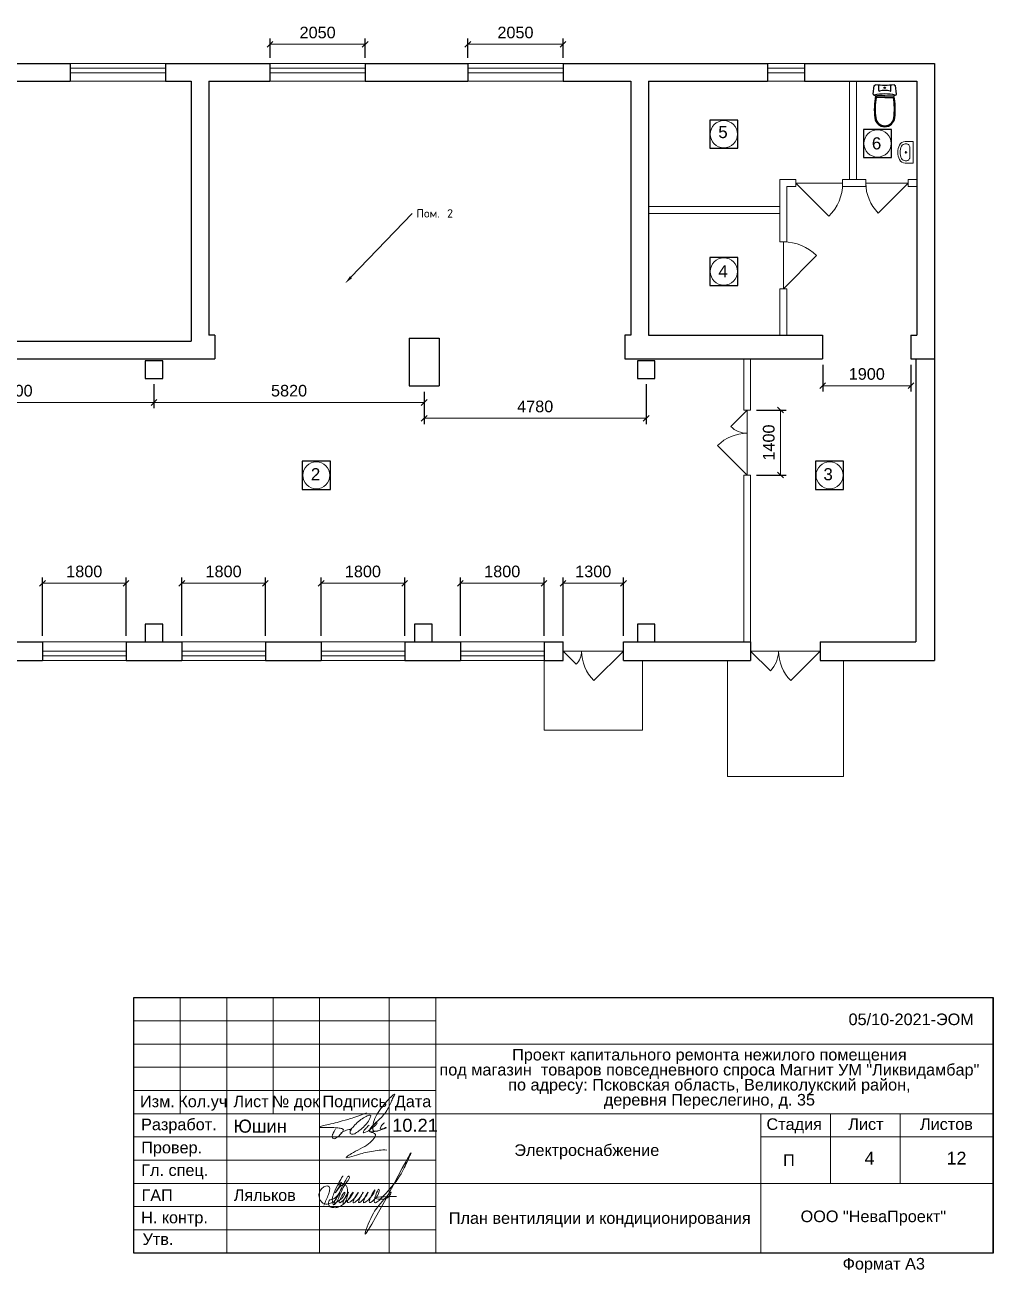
# Model space of a CAD drawing. Header units: metres. Extents: x 0 to 40.5, y 0.1 to 26.9.
# Drawn here: x 19.65 to 40.49, y 0.07 to 26.94 of the extents above; entities that cross this region are included whole.
import ezdxf
from ezdxf import colors
from ezdxf.entities.mleader import LeaderData, LeaderLine
from ezdxf.enums import TextEntityAlignment as Align
from ezdxf.math import Vec2, Vec3

# ---------------------------------------------------------------- set-up
doc = ezdxf.new("R2010")
doc.units = ezdxf.units.M
doc.header["$MEASUREMENT"] = 0
doc.layers.get('DEFPOINTS').update_dxf_attribs({"lineweight": 0})
for name, color, linetype, lineweight in [('Level 1', 7, 'Continuous', 0), ('Level 4', 7, 'Continuous', 0), ('Level 63', 7, 'Continuous', 0)]:
    doc.layers.add(name, color=color, linetype=linetype, lineweight=lineweight)
doc.layers.add('YOLO_STAMP', color=1, linetype='Continuous')
doc.layers.add('YOLO_TABLE', color=1, linetype='Continuous')
doc.styles.add('GOST 2.304', font='CS_Gost2304.shx')
doc.styles.get("Standard").update_dxf_attribs({"font": 'txt.shx'})
doc.styles.add('Style-Arial', font='arial.ttf')
doc.dimstyles.get("Standard").update_dxf_attribs({"dimtxt": 0.18, "dimasz": 0.18, "dimexe": 0.18, "dimexo": 0.0625, "dimgap": 0.09, "dimtad": 0, "dimtih": 1, "dimtoh": 1, "dimdec": 4, "dimzin": 0, "dimdsep": 46, "dimtxsty": 'Standard', "dimcen": 0.09, "dimadec": 0, "dimazin": 0, "dimtfac": 1, "dimtdec": 4, "dimtofl": 0, "dimtmove": 0, "dimatfit": 3, "dimfxl": 1, "dimtolj": 1, "dimtzin": 0, "dimarcsym": 0})

# ---------------------------------------------------------------- blocks, each defined once
blk = doc.blocks.new('ун2')
for p, q in [((-0.131, -0.114), (-0.131, 0.006)), ((0.131, -0.114), (0.131, 0.006)), ((-0.25, -0.194), (-0.229, -0.012)), ((0, -0.266), (-0.184, -0.266)), ((0, -0.235), (-0.168, -0.235)), ((0, -0.235), (0.168, -0.235)), ((0, -0.266), (0.184, -0.266)), ((0.25, -0.194), (0.229, -0.012))]:
    blk.add_line(p, q)
blk.add_circle((0, -0.058), 0.0157)
for centre, radius, start, end in [((-0.225, 0.014), 0.0259, 262.0147, 1.5137), ((0, 1.373), 1.373, 261.6431, 278.3569), ((0.225, 0.014), 0.0258, 178.1572, 278.1058), ((-0.226, -0.192), 0.0242, 185.3126, 270.5398), ((0, -1.267), 1.076, 77.8721, 102.1279), ((1.292, -0.524), 1.518, 168.8327, 186.9654), ((-0.169, -0.152), 0.0829, 229.7034, 270.7895), ((1.29, -0.524), 1.497, 170.087, 187.0749), ((-0.115, -0.115), 0.0166, 175.2998, 270.088), ((0, -0.594), 0.477, 76.0614, 103.9386), ((0.115, -0.115), 0.0166, 269.912, 4.7002), ((0.169, -0.152), 0.0829, 269.2105, 310.2966), ((-1.29, -0.524), 1.497, 352.9251, 9.913), ((-1.292, -0.524), 1.518, 353.0346, 11.1673), ((0.226, -0.192), 0.0242, 269.4602, 354.6874), ((0, -0.679), 0.217, 187.7539, 269.9084), ((0, -0.679), 0.198, 188.5249, 269.9084), ((0, -0.679), 0.198, 270.0916, 351.4751), ((0, -0.679), 0.217, 270.0916, 352.2461)]:
    blk.add_arc(centre, radius, start, end)
blk = doc.blocks.new('SINK10')
at = {"layer": 'Level 4', "color": 7, "linetype": 'Continuous', "lineweight": 0}
for p, q in [((-23, 0), (-23, -16.8)), ((23, 0), (-23, 0)), ((23, 0), (23, -16.8)), ((-17.9, -12.3), (-18, -13.4)), ((-18, -13.4), (-18, -16.8)), ((-17.5, -11.2), (-17.9, -12.3)), ((-16.8, -10.1), (-17.5, -11.2)), ((-15.9, -9.2), (-16.8, -10.1)), ((-14.8, -8.3), (-15.9, -9.2)), ((-13.6, -7.7), (-14.8, -8.3)), ((-12.2, -7.2), (-13.6, -7.7)), ((-10.7, -6.9), (-12.2, -7.2)), ((-9.1, -6.8), (-10.7, -6.9)), ((-9.1, -6.8), (-9.1, -6.8)), ((9.1, -6.8), (-9.1, -6.8)), ((9.1, -6.8), (9.1, -6.8)), ((10.7, -6.9), (9.1, -6.8)), ((12.2, -7.2), (10.7, -6.9)), ((13.6, -7.7), (12.2, -7.2)), ((14.8, -8.3), (13.6, -7.7)), ((15.9, -9.2), (14.8, -8.3)), ((16.8, -10.1), (15.9, -9.2)), ((17.5, -11.2), (16.8, -10.1)), ((17.9, -12.3), (17.5, -11.2)), ((18, -13.4), (17.9, -12.3)), ((18, -13.4), (18, -16.8))]:
    blk.add_line(p, q, dxfattribs=at)
for centre, radius, start, end in [((-9.1, -16.8), 13.9, 180, 241.5254), ((-9.1, -16.8), 8.89, 180, 241.5254), ((0, 0), 28, 241.5254, 298.4746), ((0, -15.2), 1.75, 0, 360), ((9.1, -16.8), 8.89, 298.4746, 360), ((9.1, -16.8), 13.9, 298.4746, 360), ((0, 0), 33, 241.5254, 298.4746)]:
    blk.add_arc(centre, radius, start, end, dxfattribs=at)
blk = doc.blocks.new('_Oblique')
at = {"color": 0, "linetype": 'ByBlock', "lineweight": -2}
blk.add_line((0.5, 0.5), (-0.5, -0.5), dxfattribs=at)
blk = doc.blocks.new('*D154')
at = {"color": 0, "lineweight": -2, "transparency": 16777216}
for p, q in [((20.026, 13.785), (20.026, 15.045)), ((21.826, 13.785), (21.826, 15.045))]:
    blk.add_line(p, q, dxfattribs=at)
at = {"color": 5, "lineweight": 0, "transparency": 16777216}
blk.add_line((20.026, 14.92), (21.826, 14.92), dxfattribs=at)
at = {"layer": 'DEFPOINTS', "color": 0, "transparency": 16777216}
for p in [(21.826, 14.92), (20.026, 13.66), (21.826, 13.66)]:
    blk.add_point(p, dxfattribs=at)
at = {"color": 5, "lineweight": 0, "transparency": 16777216, "xscale": 0.125, "yscale": 0.125, "zscale": 0.125, "rotation": 180}
blk.add_blockref('_Oblique', (20.026, 14.92), dxfattribs=at)
at = {"color": 5, "lineweight": 0, "transparency": 16777216, "xscale": 0.125, "yscale": 0.125, "zscale": 0.125}
blk.add_blockref('_Oblique', (21.826, 14.92), dxfattribs=at)
at = {"color": 0, "transparency": 16777216, "insert": (20.926, 15.173), "char_height": 0.25, "attachment_point": 5, "style": 'Style-Arial'}
blk.add_mtext('1800', dxfattribs=at)
blk = doc.blocks.new('TerminatorOpen')
at = {"color": 0, "linetype": 'ByBlock', "lineweight": -2}
for q in [(-1, 0.5), (-1, 0), (-1, -0.5)]:
    blk.add_line((0, 0), q, dxfattribs=at)
blk = doc.blocks.new('*D155')
at = {"color": 0, "lineweight": -2, "transparency": 16777216}
for p, q in [((23.026, 13.785), (23.026, 15.045)), ((24.826, 13.785), (24.826, 15.045))]:
    blk.add_line(p, q, dxfattribs=at)
at = {"color": 5, "lineweight": 0, "transparency": 16777216}
blk.add_line((23.026, 14.92), (24.826, 14.92), dxfattribs=at)
at = {"layer": 'DEFPOINTS', "color": 0, "transparency": 16777216}
for p in [(24.826, 14.92), (23.026, 13.66), (24.826, 13.66)]:
    blk.add_point(p, dxfattribs=at)
at = {"color": 5, "lineweight": 0, "transparency": 16777216, "xscale": 0.125, "yscale": 0.125, "zscale": 0.125, "rotation": 180}
blk.add_blockref('_Oblique', (23.026, 14.92), dxfattribs=at)
at = {"color": 5, "lineweight": 0, "transparency": 16777216, "xscale": 0.125, "yscale": 0.125, "zscale": 0.125}
blk.add_blockref('_Oblique', (24.826, 14.92), dxfattribs=at)
at = {"color": 0, "transparency": 16777216, "insert": (23.926, 15.173), "char_height": 0.25, "attachment_point": 5, "style": 'Style-Arial'}
blk.add_mtext('1800', dxfattribs=at)
blk = doc.blocks.new('*D156')
at = {"color": 0, "lineweight": -2, "transparency": 16777216}
for p, q in [((26.026, 13.785), (26.026, 15.045)), ((27.826, 13.785), (27.826, 15.045))]:
    blk.add_line(p, q, dxfattribs=at)
at = {"color": 5, "lineweight": 0, "transparency": 16777216}
blk.add_line((26.026, 14.92), (27.826, 14.92), dxfattribs=at)
at = {"layer": 'DEFPOINTS', "color": 0, "transparency": 16777216}
for p in [(27.826, 14.92), (26.026, 13.66), (27.826, 13.66)]:
    blk.add_point(p, dxfattribs=at)
at = {"color": 5, "lineweight": 0, "transparency": 16777216, "xscale": 0.125, "yscale": 0.125, "zscale": 0.125, "rotation": 180}
blk.add_blockref('_Oblique', (26.026, 14.92), dxfattribs=at)
at = {"color": 5, "lineweight": 0, "transparency": 16777216, "xscale": 0.125, "yscale": 0.125, "zscale": 0.125}
blk.add_blockref('_Oblique', (27.826, 14.92), dxfattribs=at)
at = {"color": 0, "transparency": 16777216, "insert": (26.926, 15.173), "char_height": 0.25, "attachment_point": 5, "style": 'Style-Arial'}
blk.add_mtext('1800', dxfattribs=at)
blk = doc.blocks.new('*D157')
at = {"color": 0, "lineweight": -2, "transparency": 16777216}
for p, q in [((29.026, 13.785), (29.026, 15.045)), ((30.826, 13.785), (30.826, 15.045))]:
    blk.add_line(p, q, dxfattribs=at)
at = {"color": 5, "lineweight": 0, "transparency": 16777216}
blk.add_line((29.026, 14.92), (30.826, 14.92), dxfattribs=at)
at = {"layer": 'DEFPOINTS', "color": 0, "transparency": 16777216}
for p in [(30.826, 14.92), (29.026, 13.66), (30.826, 13.66)]:
    blk.add_point(p, dxfattribs=at)
at = {"color": 5, "lineweight": 0, "transparency": 16777216, "xscale": 0.125, "yscale": 0.125, "zscale": 0.125, "rotation": 180}
blk.add_blockref('_Oblique', (29.026, 14.92), dxfattribs=at)
at = {"color": 5, "lineweight": 0, "transparency": 16777216, "xscale": 0.125, "yscale": 0.125, "zscale": 0.125}
blk.add_blockref('_Oblique', (30.826, 14.92), dxfattribs=at)
at = {"color": 0, "transparency": 16777216, "insert": (29.926, 15.173), "char_height": 0.25, "attachment_point": 5, "style": 'Style-Arial'}
blk.add_mtext('1800', dxfattribs=at)
blk = doc.blocks.new('*D158')
at = {"color": 0, "lineweight": -2, "transparency": 16777216}
for p, q in [((31.236, 13.785), (31.236, 15.045)), ((32.536, 13.785), (32.536, 15.045))]:
    blk.add_line(p, q, dxfattribs=at)
at = {"color": 5, "lineweight": 0, "transparency": 16777216}
blk.add_line((31.236, 14.92), (32.536, 14.92), dxfattribs=at)
at = {"layer": 'DEFPOINTS', "color": 0, "transparency": 16777216}
for p in [(32.536, 14.92), (31.236, 13.66), (32.536, 13.66)]:
    blk.add_point(p, dxfattribs=at)
at = {"color": 5, "lineweight": 0, "transparency": 16777216, "xscale": 0.125, "yscale": 0.125, "zscale": 0.125, "rotation": 180}
blk.add_blockref('_Oblique', (31.236, 14.92), dxfattribs=at)
at = {"color": 5, "lineweight": 0, "transparency": 16777216, "xscale": 0.125, "yscale": 0.125, "zscale": 0.125}
blk.add_blockref('_Oblique', (32.536, 14.92), dxfattribs=at)
at = {"color": 0, "transparency": 16777216, "insert": (31.886, 15.173), "char_height": 0.25, "attachment_point": 5, "style": 'Style-Arial'}
blk.add_mtext('1300', dxfattribs=at)
blk = doc.blocks.new('*D159')
at = {"color": 0, "lineweight": -2, "transparency": 16777216}
for p, q in [((33.026, 19.205), (33.026, 18.348)), ((28.246, 19.045), (28.246, 18.348))]:
    blk.add_line(p, q, dxfattribs=at)
at = {"color": 5, "lineweight": 0, "transparency": 16777216}
blk.add_line((28.246, 18.473), (33.026, 18.473), dxfattribs=at)
at = {"layer": 'DEFPOINTS', "color": 0, "transparency": 16777216}
for p in [(28.246, 19.17), (33.026, 19.33), (33.026, 18.473)]:
    blk.add_point(p, dxfattribs=at)
at = {"color": 5, "lineweight": 0, "transparency": 16777216, "xscale": 0.125, "yscale": 0.125, "zscale": 0.125, "rotation": 180}
blk.add_blockref('_Oblique', (28.246, 18.473), dxfattribs=at)
at = {"color": 5, "lineweight": 0, "transparency": 16777216, "xscale": 0.125, "yscale": 0.125, "zscale": 0.125}
blk.add_blockref('_Oblique', (33.026, 18.473), dxfattribs=at)
at = {"color": 0, "transparency": 16777216, "insert": (30.636, 18.726), "char_height": 0.25, "attachment_point": 5, "style": 'Style-Arial'}
blk.add_mtext('4780', dxfattribs=at)
blk = doc.blocks.new('*D160')
at = {"color": 0, "lineweight": -2, "transparency": 16777216}
for p, q in [((35.401, 18.65), (36.043, 18.65)), ((35.401, 17.25), (36.043, 17.25))]:
    blk.add_line(p, q, dxfattribs=at)
at = {"color": 5, "lineweight": 0, "transparency": 16777216}
blk.add_line((35.918, 18.65), (35.918, 17.25), dxfattribs=at)
at = {"layer": 'DEFPOINTS', "color": 0, "transparency": 16777216}
for p in [(35.276, 18.65), (35.276, 17.25), (35.918, 17.25)]:
    blk.add_point(p, dxfattribs=at)
at = {"color": 5, "lineweight": 0, "transparency": 16777216, "xscale": 0.125, "yscale": 0.125, "zscale": 0.125}
for p, rotation in [((35.918, 18.65), 90), ((35.918, 17.25), 270)]:
    blk.add_blockref('_Oblique', p, dxfattribs=dict(at, rotation=rotation))
at = {"color": 0, "transparency": 16777216, "insert": (35.666, 17.95), "char_height": 0.25, "attachment_point": 5, "rotation": 90, "style": 'Style-Arial'}
blk.add_mtext('1400', dxfattribs=at)
blk = doc.blocks.new('*D161')
at = {"color": 0, "lineweight": -2, "transparency": 16777216}
for p, q in [((36.826, 19.625), (36.826, 19.048)), ((38.726, 19.625), (38.726, 19.048))]:
    blk.add_line(p, q, dxfattribs=at)
at = {"color": 5, "lineweight": 0, "transparency": 16777216}
blk.add_line((36.826, 19.173), (38.726, 19.173), dxfattribs=at)
at = {"layer": 'DEFPOINTS', "color": 0, "transparency": 16777216}
for p in [(36.826, 19.75), (38.726, 19.75), (38.726, 19.173)]:
    blk.add_point(p, dxfattribs=at)
at = {"color": 5, "lineweight": 0, "transparency": 16777216, "xscale": 0.125, "yscale": 0.125, "zscale": 0.125, "rotation": 180}
blk.add_blockref('_Oblique', (36.826, 19.173), dxfattribs=at)
at = {"color": 5, "lineweight": 0, "transparency": 16777216, "xscale": 0.125, "yscale": 0.125, "zscale": 0.125}
blk.add_blockref('_Oblique', (38.726, 19.173), dxfattribs=at)
at = {"color": 0, "transparency": 16777216, "insert": (37.776, 19.425), "char_height": 0.25, "attachment_point": 5, "style": 'Style-Arial'}
blk.add_mtext('1900', dxfattribs=at)
blk = doc.blocks.new('*D162')
at = {"color": 0, "lineweight": -2, "transparency": 16777216}
for p, q in [((29.186, 26.235), (29.186, 26.649)), ((31.236, 26.235), (31.236, 26.649))]:
    blk.add_line(p, q, dxfattribs=at)
at = {"color": 5, "lineweight": 0, "transparency": 16777216}
blk.add_line((29.186, 26.524), (31.236, 26.524), dxfattribs=at)
at = {"layer": 'DEFPOINTS', "color": 0, "transparency": 16777216}
for p in [(31.236, 26.524), (29.186, 26.11), (31.236, 26.11)]:
    blk.add_point(p, dxfattribs=at)
at = {"color": 5, "lineweight": 0, "transparency": 16777216, "xscale": 0.125, "yscale": 0.125, "zscale": 0.125, "rotation": 180}
blk.add_blockref('_Oblique', (29.186, 26.524), dxfattribs=at)
at = {"color": 5, "lineweight": 0, "transparency": 16777216, "xscale": 0.125, "yscale": 0.125, "zscale": 0.125}
blk.add_blockref('_Oblique', (31.236, 26.524), dxfattribs=at)
at = {"color": 0, "transparency": 16777216, "insert": (30.211, 26.777), "char_height": 0.25, "attachment_point": 5, "style": 'Style-Arial'}
blk.add_mtext('2050', dxfattribs=at)
blk = doc.blocks.new('*D163')
at = {"color": 0, "lineweight": -2, "transparency": 16777216}
for p, q in [((24.926, 26.235), (24.926, 26.649)), ((26.976, 26.235), (26.976, 26.649))]:
    blk.add_line(p, q, dxfattribs=at)
at = {"color": 5, "lineweight": 0, "transparency": 16777216}
blk.add_line((24.926, 26.524), (26.976, 26.524), dxfattribs=at)
at = {"layer": 'DEFPOINTS', "color": 0, "transparency": 16777216}
for p in [(26.976, 26.524), (24.926, 26.11), (26.976, 26.11)]:
    blk.add_point(p, dxfattribs=at)
at = {"color": 5, "lineweight": 0, "transparency": 16777216, "xscale": 0.125, "yscale": 0.125, "zscale": 0.125, "rotation": 180}
blk.add_blockref('_Oblique', (24.926, 26.524), dxfattribs=at)
at = {"color": 5, "lineweight": 0, "transparency": 16777216, "xscale": 0.125, "yscale": 0.125, "zscale": 0.125}
blk.add_blockref('_Oblique', (26.976, 26.524), dxfattribs=at)
at = {"color": 0, "transparency": 16777216, "insert": (25.951, 26.777), "char_height": 0.25, "attachment_point": 5, "style": 'Style-Arial'}
blk.add_mtext('2050', dxfattribs=at)
blk = doc.blocks.new('*D165')
at = {"color": 0, "lineweight": -2, "transparency": 16777216}
for p, q in [((16.426, 19.205), (16.426, 18.687)), ((22.426, 19.205), (22.426, 18.687))]:
    blk.add_line(p, q, dxfattribs=at)
at = {"color": 5, "lineweight": 0, "transparency": 16777216}
blk.add_line((16.426, 18.812), (22.426, 18.812), dxfattribs=at)
at = {"layer": 'DEFPOINTS', "color": 0, "transparency": 16777216}
for p in [(16.426, 19.33), (22.426, 19.33), (22.426, 18.812)]:
    blk.add_point(p, dxfattribs=at)
at = {"color": 5, "lineweight": 0, "transparency": 16777216, "xscale": 0.125, "yscale": 0.125, "zscale": 0.125, "rotation": 180}
blk.add_blockref('_Oblique', (16.426, 18.812), dxfattribs=at)
at = {"color": 5, "lineweight": 0, "transparency": 16777216, "xscale": 0.125, "yscale": 0.125, "zscale": 0.125}
blk.add_blockref('_Oblique', (22.426, 18.812), dxfattribs=at)
at = {"color": 0, "transparency": 16777216, "insert": (19.426, 19.065), "char_height": 0.25, "attachment_point": 5, "style": 'Style-Arial'}
blk.add_mtext('6000', dxfattribs=at)
blk = doc.blocks.new('*D166')
at = {"color": 0, "lineweight": -2, "transparency": 16777216}
for p, q in [((22.426, 19.205), (22.426, 18.687)), ((28.246, 19.045), (28.246, 18.687))]:
    blk.add_line(p, q, dxfattribs=at)
at = {"color": 5, "lineweight": 0, "transparency": 16777216}
blk.add_line((22.426, 18.812), (28.246, 18.812), dxfattribs=at)
at = {"layer": 'DEFPOINTS', "color": 0, "transparency": 16777216}
for p in [(22.426, 19.33), (28.246, 19.17), (28.246, 18.812)]:
    blk.add_point(p, dxfattribs=at)
at = {"color": 5, "lineweight": 0, "transparency": 16777216, "xscale": 0.125, "yscale": 0.125, "zscale": 0.125, "rotation": 180}
blk.add_blockref('_Oblique', (22.426, 18.812), dxfattribs=at)
at = {"color": 5, "lineweight": 0, "transparency": 16777216, "xscale": 0.125, "yscale": 0.125, "zscale": 0.125}
blk.add_blockref('_Oblique', (28.246, 18.812), dxfattribs=at)
at = {"color": 0, "transparency": 16777216, "insert": (25.336, 19.065), "char_height": 0.25, "attachment_point": 5, "style": 'Style-Arial'}
blk.add_mtext('5820', dxfattribs=at)

msp = doc.modelspace()

# ---------------------------------------------------------------- linework, layer by layer
at = {"color": 7, "linetype": 'Continuous', "lineweight": 30}
for p, q in [((19.33555033, 26.10994886), (20.62339446, 26.10994886)), ((20.62339446, 26.10994886), (20.62339446, 25.72994886)), ((22.67555033, 26.10994886), (22.67555033, 25.72994886)), ((22.67555033, 26.10994886), (24.92555033, 26.10994886)), ((24.92555033, 26.10994886), (24.92555033, 25.72994886)), ((26.97555033, 26.10994886), (26.97555033, 25.72994886)), ((26.97555033, 26.10994886), (29.18555033, 26.10994886)), ((29.18555033, 26.10994886), (29.18555033, 25.72994886)), ((31.23555033, 26.10994886), (31.23555033, 25.72994886)), ((31.23555033, 26.10994886), (35.63555033, 26.10994886)), ((35.63555033, 26.10994886), (35.63555033, 25.72994886)), ((36.43555033, 26.10994886), (36.43555033, 25.72994886)), ((36.43555033, 26.10994886), (39.23555033, 26.10994886)), ((39.23555033, 26.10994886), (39.23555033, 19.74994886)), ((19.33555033, 25.72994886), (20.62339446, 25.72994886)), ((22.67555033, 25.72994886), (23.22555033, 25.72994886)), ((23.22555033, 25.72994886), (23.22555033, 20.12994886)), ((23.60555033, 25.72994886), (23.60555033, 20.25994886)), ((23.60555033, 25.72994886), (24.92555033, 25.72994886)), ((26.97555033, 25.72994886), (29.18555033, 25.72994886)), ((31.23555033, 25.72994886), (32.69555033, 25.72994886)), ((32.69555033, 25.72994886), (32.69555033, 20.25994886)), ((33.07555033, 25.72994886), (33.07555033, 20.25994886)), ((33.07555033, 25.72994886), (35.63555033, 25.72994886)), ((36.43555033, 25.72994886), (38.85555033, 25.72994886)), ((38.85555033, 25.72994886), (38.85555033, 20.25994886)), ((23.73555033, 20.25994886), (23.60555033, 20.25994886)), ((23.73555033, 20.25994886), (23.73555033, 19.74994886)), ((27.92555033, 20.19994886), (27.92555033, 19.16994886)), ((27.92555033, 20.19994886), (28.56555033, 20.19994886)), ((28.56555033, 20.19994886), (28.56555033, 19.16994886)), ((32.56555033, 20.25994886), (32.56555033, 19.74994886)), ((32.69555033, 20.25994886), (32.56555033, 20.25994886)), ((33.07555033, 20.25994886), (35.76555033, 20.25994886)), ((35.76555033, 20.25994886), (36.82555033, 20.25994886)), ((36.82555033, 20.25994886), (36.82555033, 19.74994886)), ((38.72555033, 20.25994886), (38.72555033, 19.74994886)), ((38.72555033, 20.25994886), (38.85555033, 20.25994886)), ((10.17555033, 20.12994886), (22.02555033, 20.12994886)), ((22.02555033, 20.12994886), (23.22555033, 20.12994886)), ((11.17555033, 19.74994886), (23.73555033, 19.74994886)), ((32.56555033, 19.74994886), (35.76555033, 19.74994886)), ((35.76555033, 19.74994886), (36.82555033, 19.74994886)), ((38.72555033, 19.74994886), (39.23555033, 19.74994886)), ((38.83555033, 19.74994886), (38.83555033, 13.65994886)), ((39.23555033, 19.74994886), (39.23555033, 13.25994886)), ((27.92555033, 19.16994886), (28.56555033, 19.16994886)), ((18.82555033, 13.65994886), (20.02555033, 13.65994886)), ((20.02555033, 13.65994886), (20.02555033, 13.25994886)), ((21.82555033, 13.65994886), (21.82555033, 13.25994886)), ((21.82555033, 13.65994886), (23.02555033, 13.65994886)), ((23.02555033, 13.65994886), (23.02555033, 13.25994886)), ((24.82555033, 13.65994886), (24.82555033, 13.25994886)), ((24.82555033, 13.65994886), (26.02555033, 13.65994886)), ((26.02555033, 13.65994886), (26.02555033, 13.25994886)), ((27.82555033, 13.65994886), (27.82555033, 13.25994886)), ((27.82555033, 13.65994886), (29.02555033, 13.65994886)), ((29.02555033, 13.65994886), (29.02555033, 13.25994886)), ((30.82555033, 13.65994886), (30.82555033, 13.25994886)), ((30.82555033, 13.65994886), (31.23555033, 13.65994886)), ((31.23555033, 13.25994886), (31.23555033, 13.65994886)), ((32.53555033, 13.25994886), (32.53555033, 13.65994886)), ((32.53555033, 13.65994886), (35.27555033, 13.65994886)), ((35.27555033, 13.65994886), (35.27555033, 13.25994886)), ((36.77555033, 13.65994886), (36.77555033, 13.25994886)), ((36.77555033, 13.65994886), (38.83555033, 13.65994886)), ((18.82555033, 13.25994886), (20.02555033, 13.25994886)), ((21.82555033, 13.25994886), (23.02555033, 13.25994886)), ((24.82555033, 13.25994886), (26.02555033, 13.25994886)), ((27.82555033, 13.25994886), (29.02555033, 13.25994886)), ((30.82555033, 13.25994886), (31.23555033, 13.25994886)), ((32.53555033, 13.25994886), (35.27555033, 13.25994886)), ((36.77555033, 13.25994886), (39.23555033, 13.25994886))]:
    msp.add_line(p, q, dxfattribs=at)
at = {"color": 7, "linetype": 'Continuous', "lineweight": 13}
for p, q in [((20.62339446, 26.10994886), (22.67339446, 26.10994886)), ((24.92555033, 26.10994886), (26.97555033, 26.10994886)), ((29.18555033, 26.10994886), (31.23555033, 26.10994886)), ((22.67339446, 25.72994886), (20.62339446, 25.72994886)), ((26.97555033, 25.72994886), (24.92555033, 25.72994886)), ((31.23555033, 25.72994886), (29.18555033, 25.72994886)), ((37.40555033, 25.72994886), (37.40555033, 23.60994886)), ((37.55555033, 25.72994886), (37.55555033, 23.60994886)), ((35.90555033, 23.60994886), (36.24555033, 23.60994886)), ((35.90555033, 23.60994886), (35.90555033, 22.26994886)), ((36.05555033, 23.45994886), (36.05555033, 22.26994886)), ((36.05555033, 23.45994886), (36.24555033, 23.45994886)), ((36.24555033, 23.60994886), (36.24555033, 23.45994886)), ((37.25555033, 23.60994886), (37.25555033, 23.45994886)), ((37.25555033, 23.60994886), (37.75555033, 23.60994886)), ((37.25555033, 23.45994886), (37.75555033, 23.45994886)), ((37.75555033, 23.60994886), (37.75555033, 23.45994886)), ((38.66555033, 23.60994886), (38.66555033, 23.45994886)), ((38.66555033, 23.60994886), (38.85555033, 23.60994886)), ((38.66555033, 23.45994886), (38.85555033, 23.45994886)), ((33.07555033, 23.02994886), (35.90555033, 23.02994886)), ((33.07555033, 22.87994886), (35.90555033, 22.87994886)), ((35.90555033, 22.26994886), (36.05555033, 22.26994886)), ((35.90555033, 21.25994886), (36.05555033, 21.25994886)), ((35.90555033, 21.25994886), (35.90555033, 20.25994886)), ((36.05555033, 21.25994886), (36.05555033, 20.25994886)), ((35.12555033, 19.74994886), (35.12555033, 18.64994886)), ((35.27555033, 19.74994886), (35.27555033, 18.64994886)), ((35.12555033, 18.64994886), (35.27555033, 18.64994886)), ((35.12555033, 17.24994886), (35.27555033, 17.24994886)), ((35.12555033, 17.24994886), (35.12555033, 13.65994886)), ((35.27555033, 17.24994886), (35.27555033, 13.65994886)), ((20.02555033, 13.65994886), (21.82555033, 13.65994886)), ((23.02555033, 13.65994886), (24.82555033, 13.65994886)), ((26.02555033, 13.65994886), (27.82555033, 13.65994886)), ((29.02555033, 13.65994886), (30.82555033, 13.65994886)), ((21.82555033, 13.25994886), (20.02555033, 13.25994886)), ((24.82555033, 13.25994886), (23.02555033, 13.25994886)), ((27.82555033, 13.25994886), (26.02555033, 13.25994886)), ((30.82555033, 13.25994886), (29.02555033, 13.25994886))]:
    msp.add_line(p, q, dxfattribs=at)
at = {"color": 7, "linetype": 'Continuous', "lineweight": 0}
for p, q in [((20.62339446, 26.00994886), (22.67339446, 26.00994886)), ((20.62339446, 25.90994886), (22.67339446, 25.90994886)), ((24.92555033, 26.00994886), (26.97555033, 26.00994886)), ((24.92555033, 25.90994886), (26.97555033, 25.90994886)), ((29.18555033, 26.00994886), (31.23555033, 26.00994886)), ((29.18555033, 25.90994886), (31.23555033, 25.90994886)), ((37.25555033, 23.53494886), (36.24555033, 23.53494886)), ((36.24555033, 23.53494886), (36.95972818, 22.82077101)), ((37.75555033, 23.53494886), (38.66555033, 23.53494886)), ((38.66555033, 23.53494886), (38.02208316, 22.89148169)), ((35.98055033, 22.26994886), (35.98055033, 21.25994886)), ((36.69472818, 21.97412671), (35.98055033, 21.25994886)), ((35.20055033, 18.64994886), (34.84699694, 18.29639547)), ((35.20055033, 18.64994886), (35.20055033, 17.24994886)), ((34.56415422, 17.88634496), (35.20055033, 17.24994886)), ((21.82555033, 13.45994886), (20.02555033, 13.45994886)), ((24.82555033, 13.45994886), (23.02555033, 13.45994886)), ((27.82555033, 13.45994886), (26.02555033, 13.45994886)), ((30.82555033, 13.45994886), (29.02555033, 13.45994886)), ((31.23555033, 13.45994886), (32.53555033, 13.45994886)), ((31.23555033, 13.45994886), (31.51839304, 13.17710615)), ((32.53555033, 13.45994886), (31.89915422, 12.82355276)), ((35.27555033, 13.45994886), (36.77555033, 13.45994886)), ((35.27555033, 13.45994886), (35.6998144, 13.03568479)), ((36.77555033, 13.45994886), (36.13915422, 12.82355276)), ((21.82555033, 13.35994886), (20.02555033, 13.35994886)), ((24.82555033, 13.35994886), (23.02555033, 13.35994886)), ((27.82555033, 13.35994886), (26.02555033, 13.35994886)), ((30.82555033, 13.35994886), (29.02555033, 13.35994886)), ((30.82555033, 13.25994886), (30.82555033, 11.75994886)), ((32.94555033, 13.25994886), (32.94555033, 11.75994886)), ((34.77555033, 13.25994886), (34.77555033, 11.45994886)), ((37.27555033, 13.25994886), (37.27555033, 11.45994886)), ((30.82555033, 11.75994886), (32.94555033, 11.75994886)), ((34.77555033, 11.45994886), (34.77555033, 10.75994886)), ((37.27555033, 10.75994886), (37.27555033, 11.45994886)), ((34.77555033, 10.75994886), (37.27555033, 10.75994886))]:
    msp.add_line(p, q, dxfattribs=at)
at = {"color": 7, "linetype": 'Continuous', "lineweight": 30, "flags": 128}
for points in [[(22.61555033, 19.70994886), (22.23555033, 19.70994886), (22.23555033, 19.32994886), (22.61555033, 19.32994886), (22.61555033, 19.70994886)], [(33.21555033, 19.70994886), (32.83555033, 19.70994886), (32.83555033, 19.32994886), (33.21555033, 19.32994886), (33.21555033, 19.70994886)], [(22.61555033, 14.03994886), (22.23555033, 14.03994886), (22.23555033, 13.65994886), (22.61555033, 13.65994886), (22.61555033, 14.03994886)], [(28.41555033, 14.03994886), (28.03555033, 14.03994886), (28.03555033, 13.65994886), (28.41555033, 13.65994886), (28.41555033, 14.03994886)], [(33.21555033, 14.03994886), (32.83555033, 14.03994886), (32.83555033, 13.65994886), (33.21555033, 13.65994886), (33.21555033, 14.03994886)]]:
    msp.add_lwpolyline(points, close=True, dxfattribs=at)
for points in [[(40.49444807, 0.49962627), (40.49444807, 5.99962627)], [(40.49444807, 0.49962627), (21.99444807, 0.49962627)]]:
    msp.add_lwpolyline(points)
at = {"color": 7, "linetype": 'Continuous', "lineweight": 13}
for centre in [(34.69808297, 24.58800655), (38.00746421, 24.38929315), (34.69808297, 21.63273981), (25.92372545, 17.24390692), (36.97589613, 17.24390692)]:
    msp.add_circle(centre, 0.29236897, dxfattribs=at)
at = {"color": 7, "linetype": 'Continuous', "lineweight": 0}
for centre, radius, start, end in [((36.24555033, 23.53494886), 1.01, 315, 0), ((38.66555033, 23.53494886), 0.91, 180, 225), ((35.98055033, 21.25994886), 1.01, 45, 90), ((35.20055033, 18.64994886), 0.5, 225, 270), ((35.20055033, 17.24994886), 0.9, 90, 135), ((31.23555033, 13.45994886), 0.4, 315, 360), ((32.53555033, 13.45994886), 0.9, 180, 225), ((35.27555033, 13.45994886), 0.6, 315, 0), ((36.77555033, 13.45994886), 0.9, 180, 225)]:
    msp.add_arc(centre, radius, start, end, dxfattribs=at)
at = {"color": 5, "linetype": 'Continuous', "lineweight": 0}
msp.add_open_spline([(26.08188258, 1.52684124), (26.11986408, 1.60431927), (26.17226589, 1.71121309), (26.20785258, 1.83941154), (26.21875841, 1.90798954), (26.1788846, 1.94791641), (26.11367496, 1.94122323), (26.04897954, 1.8989987), (26.00124243, 1.84087412), (25.97733634, 1.77751241), (25.98051402, 1.71698319), (25.99683659, 1.64921116), (26.03479444, 1.59198671), (26.09394402, 1.55964246), (26.16012794, 1.54643726), (26.22510586, 1.56994381), (26.28228216, 1.59294306), (26.35205802, 1.64592708), (26.39568842, 1.75708571), (26.460354, 1.87850402), (26.51106197, 1.9976522), (26.56938773, 2.07968258), (26.5907662, 2.14140397), (26.63305916, 2.15876251), (26.63572896, 2.11830121), (26.62420883, 2.08259449), (26.50951753, 1.94807935), (26.42934002, 1.7503838), (26.36735712, 1.59244976), (26.2960123, 1.52591346), (26.28013072, 1.56296818), (26.27101675, 1.60070766), (26.26019486, 1.67749468), (26.31581123, 1.82234474), (26.36093907, 1.93951629), (26.58346409, 2.30772038), (26.31677847, 1.86962364), (26.55575165, 2.12676266), (26.23455315, 1.65105602), (26.41533756, 1.92247995), (26.49233876, 1.97671837), (26.57333955, 1.96086562), (26.59400982, 1.88108639), (26.60304024, 1.75465789), (26.56955966, 1.59062036), (26.45098021, 1.51376999), (26.36580453, 1.47441166), (26.28445021, 1.47361816), (26.21295865, 1.49149168), (26.18815978, 1.53745707), (26.18340283, 1.57929918), (26.19482179, 1.65101702), (26.32132255, 1.6421995), (26.53815796, 1.95633269), (26.23087961, 1.50524185), (26.42913432, 1.64363705), (26.50800795, 1.68530209), (26.56678821, 1.89554982), (26.31038529, 1.47195601), (26.55632704, 1.66903583), (26.67219328, 1.92394101), (26.39052908, 1.454394), (26.65159214, 1.66464153), (26.77353049, 1.91171043), (26.48287833, 1.48370939), (26.76025563, 1.66152362), (26.88192003, 1.91549171), (26.60964614, 1.4618177), (26.87062108, 1.67627401), (26.98139735, 1.90103758), (26.704762, 1.41691962), (26.99709955, 1.6989429), (27.06227911, 1.86521867), (26.77797995, 1.37687879), (27.15303669, 1.72410045), (27.20709576, 1.92966261), (26.88972032, 1.3684795), (27.28240099, 1.7265199), (27.27832131, 1.95348687), (27.03778874, 1.36431348), (27.63424246, 2.01059995), (27.74951158, 2.18554542), (28.29534809, 3.3642899), (26.61512662, 0.06657363), (27.14768371, 1.39985205), (27.29857696, 1.55143579), (27.57615714, 1.88652672), (27.45628731, 1.61859061), (26.99481591, 1.70211675), (27.3988199, 1.71208949), (27.64950671, 1.71827764)], degree=3, knots=[0, 0, 0, 0, 0.2562803004, 0.353581312, 0.4067852274, 0.4509473487, 0.5002276184, 0.5895393988, 0.6782425468, 0.7211385678, 0.7897551708, 0.8556216145, 0.9299129522, 0.9867957625, 1.0544819228, 1.1249347001, 1.1891749501, 1.2398657854, 1.3825933375, 1.5339039808, 1.6567075615, 1.7691664286, 1.8332414079, 1.851218006, 1.8770796622, 1.9196269247, 1.9749905349, 2.3900915795, 2.5116275802, 2.5641829799, 2.588529776, 2.6103725408, 2.6862141917, 2.814194141, 3.0416079756, 3.2381323021, 3.4580226679, 3.5421508965, 3.7996953349, 3.9645807325, 4.0502260318, 4.1084560221, 4.1742861716, 4.2715289486, 4.505320374, 4.6141143734, 4.6840662553, 4.7833421699, 4.8580472534, 4.8830769891, 4.9342525301, 4.9874475972, 5.0680312777, 5.2733136203, 5.5282089024, 5.5968653695, 5.8149898961, 5.8618143381, 6.1121489939, 6.2791156457, 6.4197552739, 6.6806654249, 6.8867770651, 7.007329578, 7.257369268, 7.4544233067, 7.5842980085, 7.8300399198, 8.0479562932, 8.1439017789, 8.3831996098, 8.6587396861, 8.6718904569, 8.8879425913, 9.2212961778, 9.2315937896, 9.5021829672, 9.8202573701, 9.8492024353, 10.1200339613, 10.4951518524, 11.0964018751, 11.4167375307, 13.3717374792, 13.8409255782, 14.2082802929, 14.4248558544, 14.5360907922, 14.8080890705, 15.2528296976, 15.2528296976, 15.2528296976, 15.2528296976], dxfattribs=at)
at = {"layer": 'Level 1', "color": 5, "lineweight": 20}
for points in [[(27.43590551, 3.19392349), (27.28371589, 3.13924364), (27.15375622, 3.10506899), (27.14178643, 3.1460787), (27.13665595, 3.22980699), (27.16743644, 3.39555471), (27.28200626, 3.56472013), (27.41196593, 3.73730291), (27.53509578, 3.8691288), (27.59494553, 3.92380865), (27.62572602, 3.92722601), (27.57271558, 3.85033279), (27.53509578, 3.74951701), (27.4803765, 3.62819638), (27.398296, 3.50345838), (27.29569676, 3.38213774), (27.21703711, 3.32233201), (27.16402667, 3.26936102), (27.07339722, 3.17367145), (27.05800738, 3.11899194), (27.10246729, 3.09677823), (27.18967668, 3.07627338), (27.21190663, 3.02671974), (27.12371341, 2.90441707), (26.97938492, 2.79515742), (26.7607049, 2.68589776), (26.59888198, 2.5984901), (26.56389311, 2.5547861), (26.5595193, 2.53730457), (26.80444059, 2.61160117), (26.94439606, 2.65530516), (27.10621898, 2.68589776), (27.28116331, 2.71212023), (27.38175611, 2.72523129), (27.44298623, 2.71649036)], [(26.33874577, 3.17297763), (26.28092699, 3.07319867), (26.27135543, 3.0476935), (26.26603816, 3.0285647), (26.26391141, 2.99455815), (26.27773647, 2.9679903), (26.30326063, 2.9584259), (26.3447366, 2.96692763), (26.43832387, 3.04450548), (26.49362569, 3.11676962), (26.5170223, 3.15609022), (26.47767309, 3.17946971), (26.40854621, 3.19434747), (26.19478454, 3.20391186), (26.09588, 3.20391186), (25.98634013, 3.20072385), (25.99059442, 3.22091531), (26.00761, 3.22516634), (26.46172049, 3.33250006), (26.62620521, 3.38528254), (26.87416108, 3.45918), (27.00466372, 3.52003682)], [(26.45218375, 3.08945317), (26.53127794, 3.13033393), (26.60764542, 3.15486251), (26.65946545, 3.1630386), (26.67582962, 3.1630386), (26.77947047, 3.29113169), (26.88038383, 3.37289354), (27.00584384, 3.44920421), (27.07130134, 3.4737328), (27.0985755, 3.46828196), (27.09584801, 3.43557729), (27.0303905, 3.30203336), (26.94038634, 3.21209577), (26.83674628, 3.12488343), (26.74401462, 3.0567485), (26.69219459, 3.0567485), (26.66219294, 3.05947409), (26.64582876, 3.08672793), (26.65401046, 3.1412356), (26.67855712, 3.16576418)], [(27.05766466, 3.25025094), (27.02256577, 3.21731863), (26.99585912, 3.18636126), (26.96594691, 3.1575391), (26.94564979, 3.12658174), (26.93283072, 3.10096223), (26.93603549, 3.09028718), (26.95205932, 3.08708487), (27.01615624, 3.11483959), (27.06895693, 3.14519297), (27.17824827, 3.23256184), (27.23289394, 3.28170715), (27.2438237, 3.30900998), (27.19737477, 3.29535856), (27.14546134, 3.24075289), (27.09901241, 3.19433794), (27.07715366, 3.16430475), (27.07168918, 3.11789014), (27.0853504, 3.10150837), (27.18098051, 3.11515979), (27.23562697, 3.1233505), (27.30939835, 3.15065334), (27.39683173, 3.17795617), (27.44054843, 3.21345006), (27.39409949, 3.18614723), (27.32032732, 3.16430475), (27.29573713, 3.16430475), (27.30393386, 3.21618041), (27.37224154, 3.29808892), (27.39409949, 3.30354928)]]:
    msp.add_open_spline(points, degree=3, dxfattribs=at)
at = {"layer": 'Level 63', "color": 7, "linetype": 'Continuous', "lineweight": 13}
for p, q in [((36.43555033, 26.10994886), (35.63555033, 26.10994886)), ((35.63555033, 25.72994886), (36.43555033, 25.72994886)), ((21.99444807, 5.99962627), (40.49444807, 5.99962627)), ((21.99444807, 5.99962627), (21.99444807, 0.49962627)), ((22.99444807, 5.99962627), (22.99444807, 3.49962627)), ((23.99444807, 5.99962627), (23.99444807, 0.49962627)), ((24.99444807, 5.99962627), (24.99444807, 3.49962627)), ((25.99444807, 5.99962627), (25.99444807, 0.49962627)), ((27.49444807, 5.99962627), (27.49444807, 0.49962627)), ((28.49444807, 5.99962627), (28.49444807, 0.49962627)), ((28.49444807, 4.99962627), (40.49444807, 4.99962627)), ((21.99444807, 3.99962627), (28.49444807, 3.99962627)), ((21.99444807, 3.49962627), (28.49444807, 3.49962627)), ((28.49444807, 3.49962627), (40.49444807, 3.49962627)), ((35.49444807, 2.99962627), (40.49444807, 2.99962627)), ((28.49444807, 1.99962627), (40.49444807, 1.99962627))]:
    msp.add_line(p, q, dxfattribs=at)
at = {"layer": 'Level 63', "color": 7, "linetype": 'Continuous', "lineweight": 0}
for p, q in [((36.43555033, 26.00994886), (35.63555033, 26.00994886)), ((36.43555033, 25.90994886), (35.63555033, 25.90994886)), ((21.99444807, 5.49962627), (28.49444807, 5.49962627)), ((21.99444807, 4.99962627), (28.49444807, 4.99962627)), ((21.99444807, 4.49962627), (28.49444807, 4.49962627)), ((21.99444807, 2.99962627), (28.49444807, 2.99962627)), ((21.99444807, 2.49962627), (28.49444807, 2.49962627)), ((21.99444807, 1.99962627), (28.49444807, 1.99962627)), ((21.99444807, 1.49962627), (28.49444807, 1.49962627)), ((21.99444807, 0.99962627), (28.49444807, 0.99962627))]:
    msp.add_line(p, q, dxfattribs=at)
at = {"layer": 'Level 63', "color": 7, "linetype": 'Continuous', "lineweight": 13, "flags": 128}
for points in [[(35.49444807, 3.49962627), (35.49444807, 0.49962627)], [(36.99444807, 3.49962627), (36.99444807, 1.99962627)], [(38.49444807, 3.49962627), (38.49444807, 1.99962627)]]:
    msp.add_lwpolyline(points, dxfattribs=at)
at = {"layer": 'YOLO_STAMP'}
msp.add_lwpolyline([(21.99444807, 5.99962627), (40.49444807, 5.99962627), (40.49444807, 0.49962627), (21.99444807, 0.49962627)], close=True, dxfattribs=at)
at = {"layer": 'YOLO_TABLE'}
for points in [[(34.3959327, 24.28585628), (35.00023324, 24.28585628), (35.00023324, 24.89015682), (34.3959327, 24.89015682)], [(37.70531394, 24.08714289), (38.30961448, 24.08714289), (38.30961448, 24.69144342), (37.70531394, 24.69144342)], [(34.3959327, 21.33058954), (35.00023324, 21.33058954), (35.00023324, 21.93489008), (34.3959327, 21.93489008)], [(25.62157518, 16.94175665), (26.22587571, 16.94175665), (26.22587571, 17.54605719), (25.62157518, 17.54605719)], [(36.67374586, 16.94175665), (37.27804639, 16.94175665), (37.27804639, 17.54605719), (36.67374586, 17.54605719)]]:
    msp.add_lwpolyline(points, close=True, dxfattribs=at)

# ---------------------------------------------------------------- block references
msp.add_blockref('ун2', (38.16381191, 25.64685079))
at = {"layer": 'Level 4', "color": 7, "linetype": 'Continuous', "lineweight": 0, "xscale": 0.01, "yscale": 0.01, "zscale": 0.01, "rotation": 270}
msp.add_blockref('SINK10', (38.77221518, 24.19836785), dxfattribs=at)

# ---------------------------------------------------------------- texts
at = {"color": 7, "linetype": 'Continuous', "lineweight": 0, "style": 'Style-Arial'}
for s, p in [('5', (34.6791461, 24.63511916)), ('6', (37.98708336, 24.39188858)), ('4', (34.68013696, 21.63746658)), ('2', (25.90755009, 17.268179)), ('3', (36.94360425, 17.268179))]:
    msp.add_text(s, height=0.26, dxfattribs=at).set_placement(p, align=Align.MIDDLE_CENTER)
at = {"color": 7, "linetype": 'Continuous', "lineweight": 13, "style": 'Style-Arial'}
msp.add_text('Юшин', height=0.281459375, dxfattribs=at).set_placement((24.71306927, 3.23132856), align=Align.MIDDLE_CENTER)
at = {"color": 7, "linetype": 'Continuous', "lineweight": 0, "style": 'Style-Arial'}
msp.add_text('П', height=0.25, dxfattribs=at).set_placement((35.9736451, 2.62133672), align=Align.TOP_LEFT)
msp.add_text('Ляльков', height=0.25, dxfattribs=at).set_placement((24.14450464, 1.74562277), align=Align.MIDDLE_LEFT)
at = {"color": 7, "linetype": 'Continuous', "lineweight": 0, "char_height": 0.25, "attachment_point": 5, "line_spacing_factor": 0.776524, "style": 'Style-Arial'}
for s, insert in [('\\pt11.75;Проект капитального ремонта нежилого помещения \\Pпод магазин  товаров повседневного спроса Магнит УМ "Ликвидамбар"\\Pпо адресу: Псковская область, Великолукский район, \\Pдеревня Переслегино, д. 35', (34.38707254, 4.24746006)), ('Электроснабжение', (31.74735763, 2.67699463))]:
    msp.add_mtext(s, dxfattribs=dict(at, insert=insert))
at = {"color": 7, "linetype": 'Continuous', "lineweight": 30, "insert": (27.55624384, 3.39082348), "char_height": 0.2814593751, "attachment_point": 1, "line_spacing_factor": 0.72, "style": 'GOST 2.304'}
msp.add_mtext('{\\fArial|b0|i0|c204|p39;10\\fArial|b0|i0|c0|p39;.21}', dxfattribs=at)
at = {"color": 7, "linetype": 'Continuous', "lineweight": 13, "insert": (32.02649531, 1.37770548), "char_height": 0.25, "attachment_point": 2, "line_spacing_factor": 0.776524, "style": 'Style-Arial'}
msp.add_mtext('План вентиляции и кондиционирования', dxfattribs=at)
at = {"layer": 'Level 1', "color": 7, "linetype": 'Continuous', "lineweight": 13, "style": 'Style-Arial'}
for s, p in [('4', (37.83541144, 2.54203432)), ('12 ', (39.76118294, 2.54203432))]:
    msp.add_text(s, height=0.275, dxfattribs=at).set_placement(p, align=Align.MIDDLE_CENTER)
at = {"layer": 'Level 1', "color": 7, "linetype": 'Continuous', "lineweight": 0, "insert": (38.73193564, 5.52958346), "char_height": 0.25, "attachment_point": 5, "line_spacing_factor": 0.6, "style": 'Style-Arial'}
msp.add_mtext('05/10-2021-ЭОМ', dxfattribs=at)
at = {"layer": 'Level 63', "color": 7, "linetype": 'Continuous', "lineweight": 0, "style": 'Style-Arial'}
for s, p in [('Изм.', (22.5014959, 3.76463627)), ('Кол.уч', (23.47881604, 3.76463627)), ('Лист', (24.51721371, 3.76463627)), ('№ док', (25.47611502, 3.76463627)), ('Подпись', (26.75011434, 3.76463627)), ('Дата', (28.00559146, 3.76463627)), ('Разработ.', (22.96339409, 3.26867396)), ('Стадия', (36.21289282, 3.27463627)), ('Лист', (37.75721371, 3.27463627)), ('Листов', (39.49070476, 3.27463627)), ('Провер.', (22.80875693, 2.7709429)), ('Гл. спец.', (22.87503, 2.28371309)), ('ГАП', (22.49564157, 1.74220962)), ('Н. контр.', (22.8699291, 1.26463627)), ('ООО "НеваПроект"', (37.91739245, 1.28912512)), ('Утв.', (22.51398132, 0.79782637)), ('Формат А3', (38.14180916, 0.26885542))]:
    msp.add_text(s, height=0.25, dxfattribs=at).set_placement(p, align=Align.MIDDLE_CENTER)

# ---------------------------------------------------------------- dimensions: what is measured, and where the dimension line sits
for base, p1, p2, picture, middle in [((26.97555033, 26.52417314), (24.92555033, 26.10994886), (26.97555033, 26.10994886), '*D163', (25.95055033, 26.77681639)), ((31.23555033, 26.52417314), (29.18555033, 26.10994886), (31.23555033, 26.10994886), '*D162', (30.21055033, 26.77681639)), ((38.72555033, 19.17257728), (36.82555033, 19.74994886), (38.72555033, 19.74994886), '*D161', (37.77555033, 19.42522053)), ((22.42555033, 18.8119158), (16.42555033, 19.32994886), (22.42555033, 19.32994886), '*D165', (19.42555033, 19.06455904)), ((28.24555033, 18.8119158), (22.42555033, 19.32994886), (28.24555033, 19.16994886), '*D166', (25.33555033, 19.06455904)), ((33.02555033, 18.47300271), (28.24555033, 19.16994886), (33.02555033, 19.32994886), '*D159', (30.63555033, 18.72564596)), ((21.82555033, 14.92021693), (20.02555033, 13.65994886), (21.82555033, 13.65994886), '*D154', (20.92555033, 15.17286017)), ((24.82555033, 14.92021693), (23.02555033, 13.65994886), (24.82555033, 13.65994886), '*D155', (23.92555033, 15.17286017)), ((27.82555033, 14.92021693), (26.02555033, 13.65994886), (27.82555033, 13.65994886), '*D156', (26.92555033, 15.17286017)), ((30.82555033, 14.92021693), (29.02555033, 13.65994886), (30.82555033, 13.65994886), '*D157', (29.92555033, 15.17286017)), ((32.53555033, 14.92021693), (31.23555033, 13.65994886), (32.53555033, 13.65994886), '*D158', (31.88555033, 15.17294544))]:
    dim = msp.add_linear_dim(base=base, p1=p1, p2=p2, dimstyle='Standard', override={"dimtxt": 0.25, "dimasz": 0.125, "dimexe": 0.125, "dimexo": 0.125, "dimgap": 0.125, "dimtad": 1, "dimtih": 0, "dimtoh": 0, "dimlfac": 1000, "dimzin": 11, "dimtxsty": 'Style-Arial', "dimblk": 'Oblique', "dimclrd": 5, "dimadec": 4, "dimazin": 3, "dimldrblk": 'TerminatorOpen', "dimtolj": 0, "dimtzin": 11, "dimlwd": 0})
    dim.commit()
    dim.dimension.update_dxf_attribs({"geometry": picture, "text_midpoint": middle})
dim = msp.add_linear_dim(base=(35.91814362, 17.24994886), p1=(35.27555033, 18.64994886), p2=(35.27555033, 17.24994886), angle=90, dimstyle='Standard', override={"dimtxt": 0.25, "dimasz": 0.125, "dimexe": 0.125, "dimexo": 0.125, "dimgap": 0.125, "dimtad": 1, "dimtih": 0, "dimtoh": 0, "dimlfac": 1000, "dimzin": 11, "dimtxsty": 'Style-Arial', "dimblk": 'Oblique', "dimclrd": 5, "dimadec": 4, "dimazin": 3, "dimldrblk": 'TerminatorOpen', "dimtolj": 0, "dimtzin": 11, "dimlwd": 0})
dim.commit()
dim.dimension.update_dxf_attribs({"geometry": '*D160', "text_midpoint": (35.66550038, 17.94994886)})

# ---------------------------------------------------------------- leaders
ml = msp.add_multileader_mtext('Standard')
ml.set_content('Пом. 2', color=256)
ml.set_leader_properties()
ml.build(insert=Vec2(0, 0))
ml.multileader.update_dxf_attribs({"has_dogleg": 0, "has_text_frame": 1, "text_right_attachment_type": 6, "dogleg_length": 0.36, "arrow_head_size": 0.18})
ctx = ml.context
ctx.base_point, ctx.char_height, ctx.arrow_head_size, ctx.landing_gap_size, ctx.plane_origin = Vec3(27.98642132, 22.88355161), 0.18, 0.18, 0.09, Vec3(26.54435973, 21.37937233)
ctx.right_attachment = 6
notes = []
notes.append((ctx, [(0, (1, 1, 0), (27.62642132, 22.88355161), (1, 0), 0.36, [(0, [(26.54435973, 21.37937233)], 0, [])])]))
ctx.mtext.insert, ctx.mtext.flow_direction = Vec3(28.07642132, 22.97355161), 5
for ctx, leaders in notes:
    for number, flags, end, landing, length, lines in leaders:
        leader = LeaderData()
        leader.index, (leader.has_last_leader_line, leader.has_dogleg_vector, leader.attachment_direction) = number, flags
        leader.last_leader_point, leader.dogleg_vector, leader.dogleg_length = Vec3(end), Vec3(landing), length
        for number, points, colour, breaks in lines:
            line = LeaderLine()
            line.index, line.vertices, line.color, line.breaks = number, Vec3.list(points), colors.encode_raw_color(colour), breaks
            leader.lines.append(line)
        ctx.leaders.append(leader)

doc.saveas('drawing.dxf')
